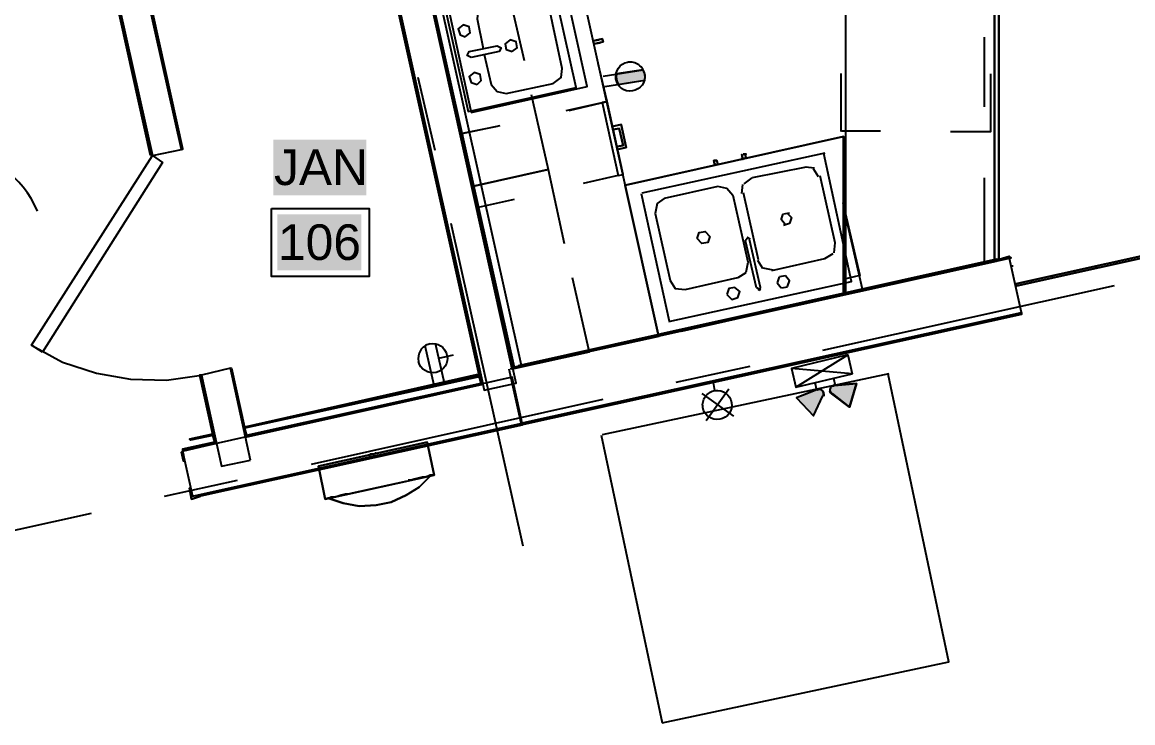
# Model space of a CAD drawing. Header units: inches. Extents: x -1841 to -80, y -100 to 1021.
# Drawn here: x -594.9 to -503, y 419.9 to 478 of the extents above; entities that cross this region are included whole.
import ezdxf

# ---------------------------------------------------------------- set-up
doc = ezdxf.new("R2010")
doc.units = ezdxf.units.IN
doc.header["$MEASUREMENT"] = 0
doc.layers.add('PDF_Geometry', color=7, linetype='Continuous', true_color=0x777777)
doc.layers.add('PDF_Solid Fills', color=7, linetype='Continuous', true_color=0xffffff)
doc.layers.add('PDF_Text', color=7, linetype='Continuous')
doc.styles.add('PDF Arial', font='arial.ttf')

msp = doc.modelspace()

# ---------------------------------------------------------------- hatches: boundary and pattern name
at = {"layer": 'PDF_Solid Fills', "lineweight": 25, "transparency": 33554559}
for points in [[(-543.501, 473.899), (-543.522, 474.033), (-545.768, 473.683), (-545.78, 473.543), (-545.692, 472.974), (-545.632, 472.811), (-543.386, 473.161), (-543.412, 473.329), (-543.399, 473.468), (-543.413, 473.775), (-543.446, 473.77)], [(-527.992, 447.247), (-526.458, 446.078), (-526.425, 446.086), (-525.836, 448.005), (-526.553, 447.939), (-527.846, 447.805), (-528.038, 447.585)], [(-530.828, 446.851), (-529.462, 445.363), (-529.429, 445.371), (-528.569, 447.18), (-528.829, 447.536), (-529.133, 447.499)]]:
    msp.add_hatch(color=7, dxfattribs=at).paths.add_polyline_path(points)

# ---------------------------------------------------------------- linework, layer by layer
at = {"color": 7, "lineweight": 25}
msp.add_line((-560.45, 450.156), (-559.212, 450.426), dxfattribs=at)
at = {"layer": 'PDF_Geometry', "color": 7, "lineweight": 25}
for points in [[(-634.03, 531.951), (-633.617, 530.38), (-619.388, 533.523), (-599.947, 537.825), (-590.103, 493.815), (-592.171, 493.401), (-591.592, 491.002), (-589.607, 491.416), (-584.147, 466.929), (-581.748, 467.425), (-587.208, 491.995), (-567.519, 496.379), (-556.682, 447.489), (-554.035, 448.068), (-565.203, 498.117), (-573.061, 533.358), (-555.11, 537.329), (-555.855, 540.803), (-573.806, 536.749), (-582.906, 578.029)], [(-514.426, 458.319), (-514.426, 524.912), (-514.426, 540.133)], [(-514.41, 540.139), (-514.083, 540.139), (-514.083, 524.918), (-514.083, 458.324), (-514.41, 458.324), (-514.083, 458.324), (-514.083, 524.669), (-514.083, 540.057)], [(-526.832, 524.912), (-514.426, 524.912), (-514.426, 458.319), (-514.426, 465.102)], [(-526.771, 524.943), (-526.771, 455.533)], [(-554.366, 449.226), (-567.436, 508.375), (-554.283, 449.309)], [(-567.436, 508.375), (-554.366, 449.391), (-554.366, 449.309)], [(-566.278, 503.742), (-567.353, 508.375), (-554.2, 449.391), (-564.872, 497.124)], [(-552.297, 495.469), (-551.966, 495.552), (-552.876, 499.854), (-552.959, 500.35), (-552.876, 499.854), (-542.288, 452.121)], [(-576.37, 443.6), (-577.694, 449.309), (-576.453, 443.6), (-556.765, 447.985), (-563.465, 478.18), (-567.519, 496.297)], [(-563.962, 496.048), (-553.621, 449.557)], [(-589.607, 491.416), (-584.147, 466.929), (-584.229, 466.929), (-589.689, 491.416)], [(-587.042, 491.912), (-581.665, 467.508), (-581.665, 467.425), (-581.748, 467.425), (-587.208, 491.912)], [(-554.2, 449.391), (-561.232, 480.827), (-558.088, 481.489)], [(-557.095, 448.812), (-576.536, 444.428), (-557.013, 448.729), (-564.127, 480.827), (-556.847, 447.985)], [(-557.095, 448.729), (-564.21, 480.827)], [(-559.66, 473.382), (-561.066, 479.503), (-554.779, 480.91), (-553.373, 474.788)], [(-556.682, 475.284), (-556.103, 472.803), (-555.606, 472.224), (-554.862, 472.058), (-550.974, 472.885), (-550.312, 473.382), (-550.229, 474.126), (-551.387, 479.586), (-551.884, 480.165), (-552.628, 480.331), (-556.516, 479.503), (-557.178, 479.007), (-557.261, 478.262), (-556.765, 475.781)], [(-547.582, 476.194), (-547.086, 476.277), (-547.582, 476.194), (-546.837, 476.36), (-546.92, 476.608), (-547.665, 476.443)], [(-515.283, 476.744), (-515.283, 470.952)], [(-514.426, 470.976), (-514.426, 476.849)], [(-549.65, 470.652), (-546.507, 471.396), (-547.251, 474.54)], [(-546.84, 473.516), (-543.522, 474.033)], [(-527.114, 468.93), (-527.114, 473.728)], [(-514.768, 473.7), (-514.768, 468.902), (-518.077, 468.902)], [(-560.735, 467.343), (-562.142, 473.382)], [(-546.705, 472.644), (-543.386, 473.161)], [(-552.794, 471.975), (-551.387, 465.771), (-557.675, 464.365), (-559.081, 470.569)], [(-549.898, 470.652), (-546.92, 471.314), (-545.597, 465.275), (-548.492, 464.613)], [(-545.597, 465.275), (-545.183, 465.357), (-546.507, 471.396), (-546.92, 471.314)], [(-555.606, 469.328), (-558.502, 468.749), (-555.358, 469.411)], [(-545.679, 467.425), (-544.935, 467.591), (-545.348, 469.494), (-546.093, 469.328), (-545.348, 469.494), (-546.093, 469.328)], [(-546.01, 469.08), (-545.514, 469.163), (-546.01, 469.08), (-545.514, 469.163), (-545.183, 467.756), (-545.514, 469.163), (-546.01, 469.08), (-545.514, 469.163), (-545.183, 467.756), (-545.514, 469.163), (-545.183, 467.756), (-545.514, 469.163), (-546.01, 469.08), (-546.093, 469.328), (-545.348, 469.494), (-544.935, 467.591), (-545.679, 467.425), (-545.679, 467.674), (-545.183, 467.756), (-545.679, 467.674), (-545.183, 467.756), (-545.679, 467.674), (-545.183, 467.756), (-545.679, 467.674)], [(-542.249, 452.138), (-526.943, 455.531), (-526.943, 468.519), (-544.979, 464.466), (-526.943, 468.519), (-526.943, 455.531)], [(-523.856, 468.943), (-527.085, 468.943)], [(-528.486, 467.125), (-543.625, 463.816)], [(-558.171, 466.681), (-558.171, 466.681)], [(-541.396, 453.189), (-526.257, 456.498), (-528.572, 467.086)], [(-556.351, 458.243), (-557.675, 464.365), (-551.387, 465.771), (-550.064, 459.649)], [(-530.029, 465.979), (-534.497, 465.07)], [(-529.343, 465.871), (-530.091, 465.954)], [(-529, 465.178), (-529.416, 465.84)], [(-536.083, 463.62), (-536.58, 464.199), (-537.324, 464.365), (-541.791, 463.372), (-542.37, 462.958), (-542.536, 462.131), (-541.295, 456.588), (-540.881, 455.927), (-540.054, 455.844), (-535.67, 456.837)], [(-535.339, 463.786), (-535.256, 464.53)], [(-535.149, 464.578), (-534.487, 465.073)], [(-527.712, 458.865), (-527.629, 459.693), (-528.868, 465.236)], [(-515.283, 465.078), (-515.283, 458.129)], [(-543.694, 463.786), (-541.378, 453.197)], [(-534.996, 457.256), (-534.83, 458.083), (-536.071, 463.625)], [(-533.973, 458.298), (-535.215, 463.841)], [(-554.2, 463.289), (-557.178, 462.627)], [(-526.979, 463.044), (-525.571, 457.005), (-526.979, 456.674)], [(-532.081, 461.602), (-531.915, 462.099)], [(-531.899, 462.107), (-531.401, 462.19)], [(-531.561, 462.119), (-531.229, 461.788), (-531.395, 461.292)], [(-526.891, 462.504), (-525.399, 455.885)], [(-553.456, 434.583), (-559.412, 461.304)], [(-531.744, 461.191), (-532.076, 461.605)], [(-531.401, 461.29), (-531.899, 461.124)], [(-535.078, 459.856), (-534.83, 460.187)], [(-534.144, 455.978), (-535.055, 459.867)], [(-534.907, 460.154), (-534.659, 459.988)], [(-533.967, 455.746), (-533.801, 455.995), (-534.712, 459.965)], [(-554.506, 449.274), (-513.054, 458.458)], [(-554.209, 449.339), (-514.254, 458.191), (-554.293, 449.339)], [(-554.133, 449.422), (-514.254, 458.357), (-553.881, 449.505)], [(-553.641, 444.75), (-512.196, 453.932), (-513.189, 458.4)], [(-534.044, 458.267), (-533.63, 457.605)], [(-532.867, 457.41), (-528.486, 458.402)], [(-528.465, 458.413), (-527.8, 458.827)], [(-515.195, 458.049), (-515.111, 458.049)], [(-514.338, 458.321), (-514.254, 458.321)], [(-514.049, 458.336), (-513.225, 458.585), (-513.225, 458.502), (-514.301, 458.254), (-513.225, 458.502)], [(-513.138, 458.541), (-513.054, 458.458), (-514.298, 458.21)], [(-513.225, 458.502), (-513.225, 458.502)], [(-513.225, 458.502), (-513.225, 458.502)], [(-513.225, 458.502), (-513.225, 458.502)], [(-513.225, 458.502), (-513.225, 458.502)], [(-513.225, 458.502), (-513.225, 458.502)], [(-504.309, 457.95), (-504.309, 458.116)], [(-535.664, 456.839), (-535.002, 457.253)], [(-533.601, 457.618), (-532.773, 457.452)], [(-512.966, 457.798), (-512.882, 457.798)], [(-507.738, 457.226), (-507.823, 457.391)], [(-506.024, 457.629), (-506.024, 457.795)], [(-549.402, 456.837), (-547.996, 450.632), (-554.366, 449.226), (-555.689, 455.43)], [(-532.258, 456.882), (-532.424, 456.385)], [(-532.418, 456.388), (-532.087, 455.974)], [(-531.744, 456.972), (-532.241, 456.889)], [(-531.567, 456.067), (-531.401, 456.563), (-531.733, 456.977)], [(-528.636, 450.798), (-504.48, 456.175)], [(-512.539, 456.232), (-512.539, 456.232)], [(-512.539, 456.232), (-512.539, 456.232)], [(-511.339, 456.38), (-511.339, 456.545)], [(-509.624, 456.784), (-509.624, 456.949)], [(-540.34, 452.39), (-526.771, 455.45)], [(-534.133, 455.984), (-533.801, 455.818)], [(-532.07, 455.982), (-531.572, 456.065)], [(-525.399, 455.719), (-530.616, 454.561)], [(-553.641, 444.75), (-512.196, 453.932), (-512.196, 453.85), (-512.196, 453.766), (-553.641, 444.585)], [(-512.196, 453.85), (-512.196, 453.85)], [(-512.196, 453.85), (-512.196, 453.85)], [(-512.196, 453.85), (-512.196, 453.85)], [(-512.196, 453.85), (-512.196, 453.85)], [(-512.196, 453.85), (-512.196, 453.85)], [(-536.414, 453.279), (-541.626, 452.121)], [(-553.538, 449.474), (-542.205, 451.956)], [(-594.156, 451.211), (-591.592, 449.805), (-588.779, 448.895), (-585.967, 448.399), (-582.989, 448.316), (-580.093, 448.729)], [(-560.834, 447.887), (-561.575, 451.163)], [(-559.974, 448.081), (-560.714, 451.357)], [(-577.694, 449.309), (-577.694, 449.309)], [(-553.621, 444.759), (-554.614, 449.226)], [(-523.17, 448.851), (-546.915, 443.804)], [(-541.937, 419.948), (-518.198, 424.994), (-523.241, 448.819)], [(-540.783, 448.158), (-534.659, 449.482)], [(-579.183, 443.766), (-579.018, 443.187), (-581.665, 442.608), (-581.665, 442.525), (-581.665, 442.442), (-578.852, 443.104), (-580.093, 448.729), (-580.176, 448.729), (-580.259, 448.729), (-579.183, 443.849), (-581.086, 443.435), (-579.1, 443.849), (-580.176, 448.729), (-578.935, 443.104), (-579.1, 443.766), (-581.003, 443.352)], [(-556.93, 448.729), (-576.619, 444.345), (-556.93, 448.647)], [(-576.453, 443.683), (-576.536, 444.345), (-576.37, 443.766), (-556.93, 448.068), (-557.095, 448.647)], [(-556.847, 448.068), (-557.013, 448.647), (-576.536, 444.345)], [(-576.453, 443.683), (-556.847, 448.068), (-576.453, 443.683)], [(-527.689, 447.878), (-525.844, 448.038), (-526.425, 446.086), (-527.911, 447.197)], [(-529.108, 447.539), (-530.828, 446.851), (-529.429, 445.371), (-528.637, 447.024)], [(-570.993, 441.367), (-546.837, 446.744)], [(-580.176, 438.802), (-553.538, 444.676), (-580.176, 438.802), (-567.519, 441.615), (-553.538, 444.759), (-553.538, 444.676), (-553.538, 444.593), (-580.176, 438.72), (-580.92, 438.471), (-581.086, 439.381), (-581.003, 439.464)], [(-553.621, 444.593), (-553.621, 444.676), (-553.621, 444.759)], [(-579.018, 443.766), (-581.003, 443.352), (-581.086, 443.435), (-579.018, 443.849)], [(-581.086, 443.435), (-581.086, 443.435)], [(-547.003, 443.766), (-541.957, 419.941)], [(-578.852, 443.187), (-581.665, 442.525), (-578.935, 443.104)], [(-570.414, 441.201), (-561.397, 443.187), (-570.414, 441.201)], [(-581.499, 441.698), (-581.582, 442.277)], [(-569.835, 438.471), (-570.414, 441.201), (-569.835, 438.471)], [(-563.052, 439.961), (-567.602, 438.968), (-567.932, 438.885), (-568.181, 438.885), (-568.512, 438.802), (-568.76, 438.72), (-569.091, 438.637), (-569.339, 438.637), (-569.504, 438.554), (-569.587, 438.554), (-569.835, 438.471), (-560.818, 440.457), (-561.066, 440.457), (-561.149, 440.457), (-561.314, 440.374), (-561.563, 440.291), (-561.811, 440.291), (-562.142, 440.209), (-562.473, 440.126), (-562.721, 440.043), (-562.969, 440.043)], [(-583.154, 438.72), (-577.115, 440.043)], [(-613.432, 431.936), (-589.193, 437.313)]]:
    msp.add_lwpolyline(points, dxfattribs=at)
for points in [[(-584.312, 466.929), (-589.689, 491.333), (-584.229, 466.929)], [(-581.665, 467.425), (-587.125, 491.912)], [(-559.991, 479.503), (-558.005, 470.569), (-549.071, 472.554), (-551.056, 481.489)], [(-557.757, 470.486), (-548.161, 472.637), (-550.147, 481.654), (-559.743, 479.586)], [(-558.254, 476.773), (-557.84, 477.104), (-557.923, 477.601), (-558.419, 477.766), (-558.833, 477.435), (-558.667, 476.939)], [(-554.366, 475.533), (-553.952, 475.863), (-554.035, 476.36), (-554.531, 476.525), (-554.945, 476.194), (-554.862, 475.698)], [(-546.837, 476.36), (-547.582, 476.194), (-547.665, 476.443), (-546.92, 476.608)], [(-547.168, 476.525), (-547.665, 476.443)], [(-557.757, 475.036), (-558.088, 475.202), (-557.923, 475.533), (-555.606, 476.029), (-555.275, 475.863), (-555.441, 475.533)], [(-557.261, 472.803), (-556.93, 473.133), (-557.013, 473.63), (-557.509, 473.795), (-557.923, 473.464), (-557.757, 472.968)], [(-543.386, 473.161), (-543.366, 473.473), (-543.413, 473.775), (-543.522, 474.033), (-545.734, 473.688), (-545.759, 473.409), (-545.712, 473.108), (-545.598, 472.816)], [(-545.679, 467.425), (-544.935, 467.591), (-545.348, 469.494), (-544.935, 467.591), (-545.679, 467.425), (-544.935, 467.591), (-545.348, 469.494), (-546.093, 469.328), (-545.348, 469.494), (-544.935, 467.591)], [(-593.247, 450.632), (-594.156, 451.211), (-584.147, 466.929), (-583.319, 466.35)], [(-537.407, 466.515), (-537.324, 466.185), (-537.324, 466.267), (-537.324, 466.185), (-537.407, 466.515), (-537.655, 466.515), (-537.572, 466.102), (-537.655, 466.515)], [(-537.572, 466.267), (-537.572, 466.102)], [(-535.256, 466.598), (-535.339, 467.012)], [(-535.339, 466.764), (-535.256, 466.598)], [(-535.25, 467.051), (-535.002, 467.051)], [(-535.084, 467.015), (-535.002, 466.684), (-535.084, 466.766), (-535.002, 466.684)], [(-512.663, 456.295), (-464.185, 467.051)], [(-512.585, 456.13), (-464.185, 466.885)], [(-545.018, 464.447), (-542.288, 452.121)], [(-574.302, 462.545), (-566.195, 462.545), (-566.195, 456.919), (-574.302, 456.919)], [(-539.061, 460.063), (-538.896, 460.559), (-538.399, 460.642), (-537.986, 460.228), (-538.151, 459.732), (-538.648, 459.649)], [(-514.254, 458.191), (-514.254, 458.357)], [(-512.623, 456.314), (-512.539, 456.149)], [(-536.58, 455.43), (-536.166, 455.017), (-535.67, 455.182), (-535.504, 455.678), (-535.918, 456.009), (-536.414, 455.927)], [(-553.641, 444.667), (-512.196, 453.85)], [(-576.04, 441.698), (-577.694, 449.309), (-580.093, 448.729), (-578.439, 441.201)], [(-576.536, 444.428), (-577.694, 449.309), (-577.611, 449.309)], [(-580.838, 438.72), (-553.538, 444.759), (-554.366, 448.564), (-581.665, 442.442)], [(-581.665, 442.442), (-581.748, 442.36), (-581.582, 441.615), (-581.499, 441.698), (-581.582, 441.615), (-581.748, 442.36)], [(-560.818, 440.457), (-561.397, 443.187)], [(-566.195, 442.111), (-566.113, 442.111), (-566.113, 442.194), (-566.03, 442.194), (-565.947, 442.194), (-565.864, 442.194), (-565.782, 442.194), (-565.699, 442.277), (-565.616, 442.277), (-565.699, 442.277), (-565.782, 442.194), (-565.864, 442.194), (-565.947, 442.194), (-566.03, 442.194), (-566.113, 442.194), (-566.113, 442.111)], [(-561.066, 440.457), (-562.059, 439.464), (-563.134, 438.802), (-564.375, 438.223), (-565.616, 437.975), (-567.023, 437.892), (-568.346, 438.141), (-569.587, 438.554), (-568.346, 438.141), (-567.023, 437.892), (-565.616, 437.975), (-564.375, 438.223), (-563.134, 438.802), (-562.059, 439.464)], [(-580.176, 438.802), (-580.838, 438.72), (-581.003, 439.464), (-581.086, 439.381), (-580.92, 438.471), (-580.176, 438.72)]]:
    msp.add_lwpolyline(points, close=True, dxfattribs=at)
at = {"layer": 'PDF_Geometry', "color": 1, "lineweight": 25}
for points in [[(-530.867, 447.748), (-526.214, 448.857), (-531.237, 449.299), (-530.867, 447.748), (-526.583, 450.408), (-526.214, 448.857)], [(-526.583, 450.408), (-531.237, 449.299)], [(-529.316, 448.118), (-529.174, 447.524)], [(-527.765, 448.487), (-527.623, 447.893)], [(-538.665, 447.209), (-536.05, 445.34)], [(-536.423, 447.582), (-538.292, 444.966)]]:
    msp.add_lwpolyline(points, dxfattribs=at)
msp.add_lwpolyline([(-538.576, 446.054, -0.416667), (-537.572, 447.459), (-537.683, 448.129)], format="xyb", dxfattribs=at)
for points in [[(-526.425, 446.086), (-525.844, 448.038), (-526.767, 447.958), (-527.689, 447.878), (-527.763, 447.895), (-527.854, 447.838), (-527.945, 447.782), (-527.996, 447.7), (-528.046, 447.618), (-528.055, 447.511), (-528.032, 447.412), (-528.016, 447.346), (-527.959, 447.255), (-527.878, 447.205)], [(-529.429, 445.371), (-528.637, 447.024), (-528.586, 447.106), (-528.577, 447.213), (-528.593, 447.279), (-528.649, 447.37), (-528.706, 447.461), (-528.755, 447.519), (-528.836, 447.569), (-528.943, 447.579), (-529.05, 447.588), (-529.141, 447.532), (-529.968, 447.195), (-530.828, 446.851)]]:
    msp.add_lwpolyline(points, close=True, dxfattribs=at)
at = {"layer": 'PDF_Geometry', "color": 7, "lineweight": 25}
for centre, radius, start, end in [((-544.595, 473.459), 1.216, 8.61714, 99.0966), ((-600.872, 459.425), 7.755, 21.82565, 89.6006), ((-560.929, 450.131), 1.216, 102.50107, 192.98053), ((-527.698, 447.489), 0.377, 103.90458, 192.90067)]:
    msp.add_arc(centre, radius, start, end, dxfattribs=at)
for points in [[(-545.772, 473.27), (-545.877, 473.94), (-545.457, 474.555), (-544.787, 474.66)], [(-543.392, 473.641), (-543.288, 472.97), (-543.746, 472.384), (-544.416, 472.28)], [(-544.416, 472.28), (-545.086, 472.175), (-545.668, 472.6), (-545.772, 473.27)], [(-561.193, 451.319), (-560.531, 451.469), (-559.915, 451.051), (-559.765, 450.39)], [(-560.661, 448.969), (-561.323, 448.82), (-561.965, 449.196), (-562.114, 449.858)], [(-559.765, 450.39), (-559.615, 449.728), (-559.999, 449.119), (-560.661, 448.969)], [(-527.788, 447.854), (-527.755, 447.862), (-527.714, 447.837), (-527.714, 447.837)], [(-529.1, 447.506), (-529.067, 447.514), (-529.075, 447.547), (-529.042, 447.555)], [(-529.042, 447.555), (-528.811, 447.61), (-528.64, 447.477), (-528.593, 447.279)], [(-528.593, 447.279), (-528.569, 447.18), (-528.546, 447.081), (-528.596, 446.999)], [(-527.903, 447.164), (-527.985, 447.214), (-528.041, 447.306), (-528.065, 447.405)]]:
    msp.add_open_spline(points, degree=3, dxfattribs=at)
at = {"layer": 'PDF_Geometry', "color": 1, "lineweight": 25}
for points in [[(-537.572, 447.459), (-536.903, 447.571), (-536.311, 447.119), (-536.2, 446.45)], [(-537.176, 445.083), (-537.846, 444.972), (-538.465, 445.385), (-538.576, 446.054)], [(-536.2, 446.45), (-536.089, 445.78), (-536.507, 445.195), (-537.176, 445.083)]]:
    msp.add_open_spline(points, degree=3, dxfattribs=at)
at = {"layer": 'PDF_Solid Fills', "color": 7, "lineweight": 25, "transparency": 33554559}
for points in [[(-574.137, 463.62), (-566.443, 463.62), (-574.137, 468.253), (-566.443, 468.253)], [(-573.806, 457.416), (-566.857, 457.416), (-573.806, 462.048), (-566.857, 462.048)]]:
    msp.add_solid(points, dxfattribs=at)

# ---------------------------------------------------------------- texts
at = {"layer": 'PDF_Text', "color": 7, "lineweight": 25, "char_height": 2.9477, "attachment_point": 4, "style": 'PDF Arial'}
for s, insert in [('JAN', (-574.084, 465.937)), ('106', (-573.753, 459.733))]:
    msp.add_mtext(s, dxfattribs=dict(at, insert=insert))

doc.saveas('drawing.dxf')
